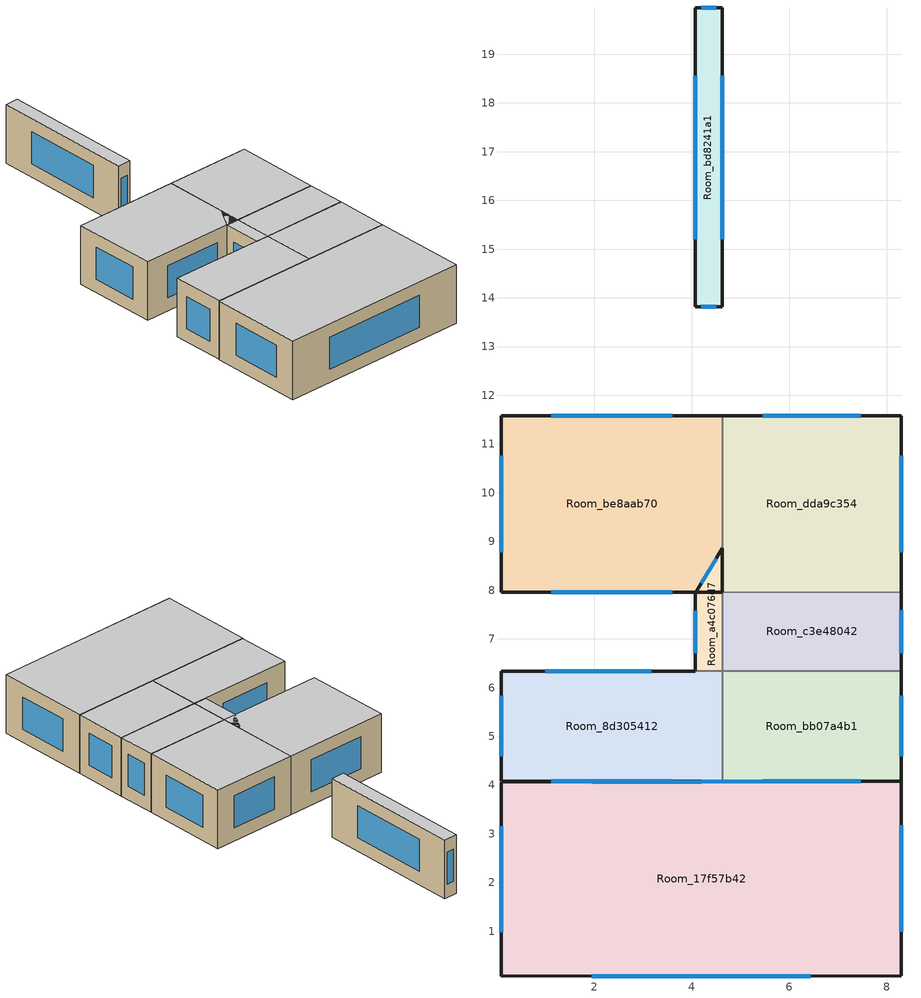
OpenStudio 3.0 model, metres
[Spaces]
Room_bd8241a1
 floor adiabatic (Generic Interior Floor): 4.63,19.95 4.63,13.82 4.07,13.82 4.07,19.95 z0
 wall outside: 4.07,13.82 4.63,13.82 4.63,19.95 4.07,19.95 4.07,13.82 z0:2.5
 window: 4.2,13.82 4.5,13.82 / 4.63,15.21 4.63,18.56 / 4.5,19.95 4.2,19.95 / 4.07,18.56 4.07,15.21 z0.57:1.93
 ceiling adiabatic (Generic Interior Ceiling): 4.63,13.82 4.63,19.95 4.07,19.95 4.07,13.82 z2.5
Room_dda9c354
 floor adiabatic (Generic Interior Floor): 8.3,11.58 8.3,7.96 4.63,7.96 4.63,11.58 z0
 wall outside: 8.3,7.96 8.3,11.58 4.63,11.58 z0:2.5
 wall to Room_c3e48042: 4.63,7.96 8.3,7.96 z0:2.5
 wall to Room_be8aab70: 4.63,11.58 4.63,8.86 z0:2.5
 wall to Room_a4c076d7: 4.63,8.86 4.63,7.96 z0:2.5
 window: 8.3,8.78 8.3,10.76 / 7.47,11.58 5.46,11.58 z0.57:1.93
 ceiling adiabatic (Generic Interior Ceiling): 8.3,7.96 8.3,11.58 4.63,11.58 4.63,7.96 z2.5
Room_be8aab70
 floor adiabatic (Generic Interior Floor): 4.63,11.58 4.63,7.96 0.09,7.96 0.09,11.58 z0
 wall outside: 4.63,11.58 0.09,11.58 0.09,7.96 4.63,7.96 4.63,8.86 z0:2.5
 window: 0.09,10.76 0.09,8.78 / 1.12,7.96 3.6,7.96 / 3.6,11.58 1.12,11.58 z0.57:1.93
 ceiling adiabatic (Generic Interior Ceiling): 4.63,7.96 4.63,11.58 0.09,11.58 0.09,7.96 z2.5
Room_c3e48042
 floor adiabatic (Generic Interior Floor): 8.3,7.96 8.3,6.34 4.63,6.34 4.63,7.96 z0
 wall outside: 8.3,6.34 8.3,7.96 z0:2.5
 wall to Room_bb07a4b1: 4.63,6.34 8.3,6.34 z0:2.5
 wall to Room_a4c076d7: 4.63,7.96 4.63,6.34 z0:2.5
 window: 8.3,6.71 8.3,7.59 z0.57:1.93
 ceiling adiabatic (Generic Interior Ceiling): 8.3,6.34 8.3,7.96 4.63,7.96 4.63,6.34 z2.5
Room_a4c076d7
 floor adiabatic (Generic Interior Floor): 4.63,8.86 4.63,6.34 4.07,6.34 4.07,7.94 z0
 wall outside: 4.63,8.86 4.07,7.94 4.07,6.34 z0:2.5
 wall to Room_8d305412: 4.07,6.34 4.63,6.34 z0:2.5
 window: 4.07,7.57 4.07,6.7 / 4.5,8.65 4.2,8.14 z0.57:1.93
 ceiling adiabatic (Generic Interior Ceiling): 4.63,6.34 4.63,8.86 4.07,7.94 4.07,6.34 z2.5
Room_bb07a4b1
 floor adiabatic (Generic Interior Floor): 8.3,6.34 8.3,4.08 4.63,4.08 4.63,6.34 z0
 wall outside: 4.63,4.08 8.3,4.08 8.3,6.34 z0:2.5
 wall to Room_8d305412: 4.63,6.34 4.63,4.08 z0:2.5
 window: 5.46,4.08 7.47,4.08 / 8.3,4.59 8.3,5.83 z0.57:1.93
 ceiling adiabatic (Generic Interior Ceiling): 8.3,4.08 8.3,6.34 4.63,6.34 4.63,4.08 z2.5
Room_8d305412
 floor adiabatic (Generic Interior Floor): 4.63,6.34 4.63,4.08 0.09,4.08 0.09,6.34 z0
 wall outside: 4.07,6.34 0.09,6.34 0.09,4.08 4.63,4.08 z0:2.5
 window: 1.12,4.08 3.6,4.08 / 3.17,6.34 0.99,6.34 / 0.09,5.83 0.09,4.59 z0.57:1.93
 ceiling adiabatic (Generic Interior Ceiling): 4.63,4.08 4.63,6.34 0.09,6.34 0.09,4.08 z2.5
Room_17f57b42
 floor adiabatic (Generic Interior Floor): 8.3,4.08 8.3,0.08 0.09,0.08 0.09,4.06 z0
 wall outside: 0.09,4.06 0.09,0.08 8.3,0.08 8.3,4.08 0.09,4.06 z0:2.5
 window: 0.09,3.16 0.09,0.98 / 1.95,0.08 6.44,0.08 / 8.3,0.99 8.3,3.17 / 6.44,4.07 1.95,4.06 z0.57:1.93
 ceiling adiabatic (Generic Interior Ceiling): 8.3,0.08 8.3,4.08 0.09,4.06 0.09,0.08 z2.5
[Building]
Building 1: North Axis {deg}=-0; Default Construction Set=Default Generic Construction Set; Standards Building Type=MediumOffice
[Site]
Site 1: Terrain=City
[SizingPeriod:DesignDay] Barometric Pressure {Pa}=101253; Sky Clearness=0; Snow Indicator=0; Day of Month=21; Daylight Saving Time Indicator=0; Dry-Bulb Temperature Range Modifier Type=DefaultMultipliers
Name | Maximum Dry-Bulb Temperature {C} | Daily Dry-Bulb Temperature Range {deltaC} | Humidity Indicating Conditions at Maximum Dry-Bulb | Wind Speed {m/s} | Wind Direction {deg} | Month | Day Type | Humidity Indicating Type | Solar Model Indicator | ASHRAE Taub | ASHRAE Taud
Boston Logan IntL Arpt Ann Htg 99.6% Condns DB | -13.6 | 0 | -13.6 | 7.2 | 320 | 1 | WinterDesignDay | Wetbulb | ASHRAEClearSky
Boston Logan IntL Arpt Ann Hum_n 99.6% Condns DP=>MCDB | -12 | 0 | -24.4 | 7.2 | 320 | 1 | WinterDesignDay | Dewpoint | ASHRAEClearSky
Boston Logan IntL Arpt Ann Htg Wind 99.6% Condns WS=>MCDB | 2.1 | 0 | 2.1 | 14.1 | 320 | 1 | WinterDesignDay | Wetbulb | ASHRAEClearSky
Boston Logan IntL Arpt Ann Clg .4% Condns DB=>MWB | 32.7 | 8.4 | 22.9 | 6.3 | 270 | 7 | SummerDesignDay | Wetbulb | ASHRAETau | 0.488 | 1.95
Boston Logan IntL Arpt Ann Clg .4% Condns WB=>MDB | 30.2 | 8.4 | 24.6 | 6.3 | 270 | 7 | SummerDesignDay | Wetbulb | ASHRAETau | 0.488 | 1.95
Boston Logan IntL Arpt Ann Clg .4% Condns DP=>MDB | 27.3 | 8.4 | 22.8 | 6.3 | 270 | 7 | SummerDesignDay | Dewpoint | ASHRAETau | 0.488 | 1.95
Boston Logan IntL Arpt Ann Clg .4% Condns Enth=>MDB | 30.6 | 8.4 | 74100 | 6.3 | 270 | 7 | SummerDesignDay | Enthalpy | ASHRAETau | 0.488 | 1.95
[Material]
Name | Roughness | Thickness {m} | Conductivity {W/m-K} | Density {kg/m3} | Specific Heat {J/kg-K} | Thermal Absorptance | Solar Absorptance | Visible Absorptance
Generic Roof Membrane | MediumRough | 0.01 | 0.16 | 1120 | 1460 | 0.9 | 0.65 | 0.65
Generic Acoustic Tile | MediumSmooth | 0.02 | 0.06 | 368 | 590 | 0.9 | 0.2 | 0.2
Generic 25mm Wood | MediumSmooth | 0.0254 | 0.15 | 608 | 1630 | 0.9 | 0.5 | 0.5
Generic HW Concrete | MediumRough | 0.2 | 1.95 | 2240 | 900 | 0.9 | 0.8 | 0.8
Generic Gypsum Board | MediumSmooth | 0.0127 | 0.16 | 800 | 1090 | 0.9 | 0.5 | 0.5
Generic Wall Air Gap | Smooth | 0.1 | 0.667 | 1.28 | 1000 | 0.9 | 0.7 | 0.7
Generic Ceiling Air Gap | Smooth | 0.1 | 0.556 | 1.28 | 1000 | 0.9 | 0.7 | 0.7
Generic Brick | MediumRough | 0.1 | 0.9 | 1920 | 790 | 0.9 | 0.65 | 0.65
Generic 50mm Insulation; Generic 25mm Insulation | MediumRough | 0.05 | 0.03 | 43 | 1210 | 0.9 | 0.7 | 0.7
Generic Painted Metal | Smooth | 0.0015 | 45 | 7690 | 410 | 0.9 | 0.5 | 0.5
Generic LW Concrete | MediumRough | 0.1 | 0.53 | 1280 | 840 | 0.9 | 0.8 | 0.8
Material 1 | Smooth | 0.1 | 0.1 | 0.1 | 100 |  | 0.65 | 0.65
[WindowMaterial:Gas]
Generic Window Air Gap: Gas Type=Air; Thickness {m}=0.0127
[WindowMaterial:Glazing] Optical Data Type=SpectralAverage; Thickness {m}=0.006; Infrared Transmittance at Normal Incidence=0; Front Side Infrared Hemispherical Emissivity=0.84; Conductivity {W/m-K}=1; Dirt Correction Factor for Solar and Visible Transmittance=1; Solar Diffusing=No
Name | Solar Transmittance at Normal Incidence | Front Side Solar Reflectance at Normal Incidence | Back Side Solar Reflectance at Normal Incidence | Visible Transmittance at Normal Incidence | Front Side Visible Reflectance at Normal Incidence | Back Side Visible Reflectance at Normal Incidence | Back Side Infrared Hemispherical Emissivity
Generic Low-e Glass | 0.45 | 0.36 | 0.36 | 0.71 | 0.21 | 0.21 | 0.047
Generic Clear Glass | 0.77 | 0.07 | 0.07 | 0.88 | 0.08 | 0.08 | 0.84
[Construction]
Generic Interior Door: Generic 25mm Wood
Generic Single Pane: Generic Clear Glass
Generic Shade: Material 1
Generic Interior Ceiling: Generic LW Concrete, Generic Ceiling Air Gap, Generic Acoustic Tile
Generic Interior Wall: Generic Gypsum Board, Generic Wall Air Gap, Generic Gypsum Board
Generic Exposed Floor: Generic Painted Metal, Generic Ceiling Air Gap, Generic 50mm Insulation, Generic LW Concrete
Generic Interior Floor: Generic Acoustic Tile, Generic Ceiling Air Gap, Generic LW Concrete
Generic Ground Slab: Generic 50mm Insulation, Generic HW Concrete
Generic Roof: Generic Roof Membrane, Generic 50mm Insulation, Generic LW Concrete, Generic Ceiling Air Gap, Generic Acoustic Tile
Generic Exterior Wall: Generic Brick, Generic LW Concrete, Generic 50mm Insulation, Generic Wall Air Gap, Generic Gypsum Board
Generic Underground Wall: Generic 50mm Insulation, Generic HW Concrete, Generic Wall Air Gap, Generic Gypsum Board
Generic Underground Roof: Generic 50mm Insulation, Generic HW Concrete, Generic Ceiling Air Gap, Generic Acoustic Tile
Generic Double Pane: Generic Low-e Glass, Generic Window Air Gap, Generic Clear Glass
Generic Exterior Door: Generic Painted Metal, Generic 25mm Insulation, Generic Painted Metal
[Construction:AirBoundary]
Generic Air Boundary: GroupedZones, GroupedZones, None, 0
[DefaultConstructionSet]
Default Generic Construction Set: Default Exterior Surface Constructions=Default Surface Constructions 2; Default Interior Surface Constructions=Default Surface Constructions 1; Default Ground Contact Surface Constructions=Default Surface Constructions 3; Default Exterior SubSurface Constructions=Default Sub Surface Constructions 2; Default Interior SubSurface Constructions=Default Sub Surface Constructions 1; Interior Partition Construction=Generic Air Boundary; Space Shading Construction=Generic Shade; Adiabatic Surface Construction=Generic Interior Wall
[DefaultSurfaceConstructions]
Name | Floor Construction | Wall Construction | Roof Ceiling Construction
Default Surface Constructions 1 | Generic Interior Floor | Generic Interior Wall | Generic Interior Ceiling
Default Surface Constructions 2 | Generic Exposed Floor | Generic Exterior Wall | Generic Roof
Default Surface Constructions 3 | Generic Ground Slab | Generic Underground Wall | Generic Underground Roof
[DefaultSubSurfaceConstructions]
Name | Fixed Window Construction | Operable Window Construction | Door Construction | Glass Door Construction | Overhead Door Construction | Skylight Construction
Default Sub Surface Constructions 1 | Generic Single Pane | Generic Single Pane | Generic Interior Door | Generic Single Pane
Default Sub Surface Constructions 2 | Generic Double Pane | Generic Double Pane | Generic Exterior Door | Generic Double Pane | Generic Exterior Door | Generic Double Pane
[SpaceType]
Generic Office Program: Design Specification Outdoor Air Object=Generic Office Ventilation
[People:Definition]
Generic Office People: Number of People Calculation Method=People/Area; People per Space Floor Area {person/m2}=0.0565; Fraction Radiant=0.3; Sensible Heat Fraction=Autocalculate
[People]
Generic Office People: People Definition=Generic Office People; Space or SpaceType=Generic Office Program; Number of People Schedule=Generic Office Occupancy; Activity Level Schedule=Seated Adult Activity; Multiplier=1
[Lights:Definition]
Generic Office Lighting: Design Level Calculation Method=Watts/Area; Watts per Space Floor Area {W/m2}=10.55; Fraction Radiant=0.7; Fraction Visible=0.2; Return Air Fraction=0
[Lights]
Generic Office Lighting: Lights Definition=Generic Office Lighting; Space or SpaceType=Generic Office Program; Schedule=Generic Office Lighting; Fraction Replaceable=1
[ElectricEquipment:Definition]
Generic Office Equipment: Design Level Calculation Method=Watts/Area; Watts per Space Floor Area {W/m2}=10.33; Fraction Latent=0; Fraction Radiant=0.5; Fraction Lost=0
[ElectricEquipment]
Generic Office Equipment: Electric Equipment Definition=Generic Office Equipment; Space or SpaceType=Generic Office Program; Schedule=Generic Office Equipment
[SpaceInfiltration:DesignFlowRate]
Generic Office Infiltration: Space or SpaceType=Generic Office Program; Schedule=Generic Office Infiltration; Design Flow Rate Calculation Method=Flow/ExteriorArea; Flow per Exterior Surface Area {m3/s-m2}=0.0002266; Constant Term Coefficient=1; Temperature Term Coefficient=0; Velocity Term Coefficient=0
[DesignSpecification:OutdoorAir]
Generic Office Ventilation: Outdoor Air Flow per Person {m3/s-person}=0.00236; Outdoor Air Flow per Floor Area {m3/s-m2}=0.000305; Outdoor Air Flow Rate {m3/s}=0; Outdoor Air Flow Air Changes per Hour {1/hr}=0
[Space] Space Type=Generic Office Program; Building Story=Story_13f0b082
Name | Thermal Zone
Room_bd8241a1 | Room_bd8241a1
Room_dda9c354 | Room_dda9c354
Room_be8aab70 | Room_be8aab70
Room_c3e48042 | Room_c3e48042
Room_a4c076d7 | Room_a4c076d7
Room_bb07a4b1 | Room_bb07a4b1
Room_8d305412 | Room_8d305412
Room_17f57b42 | Room_17f57b42
[ThermalZone] Use Ideal Air Loads=No
Name | Thermostat
Room_bd8241a1 | Thermostat Setpoint Dual Setpoint 1
Room_dda9c354 | Thermostat Setpoint Dual Setpoint 2
Room_be8aab70 | Thermostat Setpoint Dual Setpoint 3
Room_c3e48042 | Thermostat Setpoint Dual Setpoint 4
Room_a4c076d7 | Thermostat Setpoint Dual Setpoint 5
Room_bb07a4b1 | Thermostat Setpoint Dual Setpoint 6
Room_8d305412 | Thermostat Setpoint Dual Setpoint 7
Room_17f57b42 | Thermostat Setpoint Dual Setpoint 8
[Sizing:Zone] Zone Cooling Design Supply Air Temperature Input Method=SupplyAirTemperature; Zone Cooling Design Supply Air Temperature {C}=14; Zone Cooling Design Supply Air Temperature Difference {deltaC}=11.11; Zone Heating Design Supply Air Temperature Input Method=SupplyAirTemperature; Zone Heating Design Supply Air Temperature {C}=40; Zone Heating Design Supply Air Temperature Difference {deltaC}=11.11; Zone Cooling Design Supply Air Humidity Ratio {kg-H2O/kg-air}=0.0085; Zone Heating Design Supply Air Humidity Ratio {kg-H2O/kg-air}=0.008; Cooling Design Air Flow Method=DesignDay; Heating Design Air Flow Method=DesignDay; Account for Dedicated Outdoor Air System=No; Dedicated Outdoor Air System Control Strategy=NeutralSupplyAir; Dedicated Outdoor Air Low Setpoint Temperature for Design {C}=autosize; Dedicated Outdoor Air High Setpoint Temperature for Design {C}=autosize
Room_bd8241a1; Room_dda9c354; Room_be8aab70; Room_c3e48042; Room_a4c076d7; Room_bb07a4b1; Room_8d305412; Room_17f57b42
[Zone equipment]
Room_bd8241a1: Room_bd8241a1 Ideal Loads Air System
Room_dda9c354: Room_dda9c354 Ideal Loads Air System
Room_be8aab70: Room_be8aab70 Ideal Loads Air System
Room_c3e48042: Room_c3e48042 Ideal Loads Air System
Room_a4c076d7: Room_a4c076d7 Ideal Loads Air System
Room_bb07a4b1: Room_bb07a4b1 Ideal Loads Air System
Room_8d305412: Room_8d305412 Ideal Loads Air System
Room_17f57b42: Room_17f57b42 Ideal Loads Air System
[BuildingStory]
Story_13f0b082
[ThermostatSetpoint:DualSetpoint] Heating Setpoint Temperature Schedule=Generic Office Heating; Cooling Setpoint Temperature Schedule=Generic Office Cooling
Thermostat Setpoint Dual Setpoint 1; Thermostat Setpoint Dual Setpoint 2; Thermostat Setpoint Dual Setpoint 3; Thermostat Setpoint Dual Setpoint 4; Thermostat Setpoint Dual Setpoint 5; Thermostat Setpoint Dual Setpoint 6; Thermostat Setpoint Dual Setpoint 7; Thermostat Setpoint Dual Setpoint 8
[ZoneHVAC:IdealLoadsAirSystem] Maximum Heating Supply Air Temperature {C}=50; Minimum Cooling Supply Air Temperature {C}=13; Heating Limit=LimitCapacity; Maximum Sensible Heating Capacity {W}=autosize; Cooling Limit=LimitFlowRateAndCapacity; Maximum Cooling Air Flow Rate {m3/s}=autosize; Maximum Total Cooling Capacity {W}=autosize; Demand Controlled Ventilation Type=None; Outdoor Air Economizer Type=DifferentialDryBulb; Sensible Heat Recovery Effectiveness=0; Latent Heat Recovery Effectiveness=0
Room_bd8241a1 Ideal Loads Air System; Room_dda9c354 Ideal Loads Air System; Room_be8aab70 Ideal Loads Air System; Room_c3e48042 Ideal Loads Air System; Room_a4c076d7 Ideal Loads Air System; Room_bb07a4b1 Ideal Loads Air System; Room_8d305412 Ideal Loads Air System; Room_17f57b42 Ideal Loads Air System
[Schedule:Ruleset]
Name | Default Day Schedule | Summer Design Day Schedule | Winter Design Day Schedule | Holiday Schedule
Generic Office Infiltration | Schedule Day 1 | OfficeMedium INFIL_SCH_PNNL_Wkdy_SmrDsn 1 | OfficeMedium INFIL_SCH_PNNL_Sat_WntrDsn 1 | OfficeMedium INFIL_SCH_PNNL_Default 1
Generic Office Heating | Schedule Day 4 | OfficeMedium HTGSETP_SCH_YES_OPTIMUM_Default_SmrDsn 1 | OfficeMedium HTGSETP_SCH_YES_OPTIMUM_WntrDsn 1 | OfficeMedium HTGSETP_SCH_YES_OPTIMUM_Default 1
Generic Office Equipment | Schedule Day 7 | OfficeMedium BLDG_EQUIP_SCH_2013_SmrDsn 1 | OfficeMedium BLDG_EQUIP_SCH_2013_WntrDsn 1 | OfficeMedium BLDG_EQUIP_SCH_2013_Sat 1
Generic Office Cooling | Schedule Day 10 | OfficeMedium CLGSETP_SCH_YES_OPTIMUM_SmrDsn 1 | OfficeMedium CLGSETP_SCH_YES_OPTIMUM_Default_WntrDsn 1 | OfficeMedium CLGSETP_SCH_YES_OPTIMUM_Default 1
Seated Adult Activity | Schedule Day 13
Generic Office Lighting | Schedule Day 14 | OfficeMedium BLDG_LIGHT_SCH_2013_SmrDsn 1 | OfficeMedium BLDG_LIGHT_SCH_2013_WntrDsn 1 | OfficeMedium BLDG_LIGHT_SCH_2013_Sat 1
Generic Office Occupancy | Schedule Day 17 | OfficeMedium BLDG_OCC_SCH_SmrDsn 1 | OfficeMedium BLDG_OCC_SCH_WntrDsn 1 | OfficeMedium BLDG_OCC_SCH_Default 1
[Schedule:Day]
Schedule Day 1; OfficeMedium INFIL_SCH_PNNL_Default 1; OfficeMedium BLDG_EQUIP_SCH_2013_SmrDsn 1; OfficeMedium BLDG_LIGHT_SCH_2013_SmrDsn 1: 24, 0, 1
OfficeMedium INFIL_SCH_PNNL_Wkdy_SmrDsn 1; Schedule Day 2: 6, 0, 1, 22, 0, 0.25, 24, 0, 1
OfficeMedium INFIL_SCH_PNNL_Sat_WntrDsn 1; Schedule Day 3: 6, 0, 1, 18, 0, 0.25, 24, 0, 1
Schedule Day 4; OfficeMedium HTGSETP_SCH_YES_OPTIMUM_Default 1; OfficeMedium HTGSETP_SCH_YES_OPTIMUM_Default_SmrDsn 1: 24, 0, 15.6
OfficeMedium HTGSETP_SCH_YES_OPTIMUM_WntrDsn 1: 5, 0, 15.6, 6, 0, 17.6, 7, 0, 19.6, 22, 0, 21, 24, 0, 15.6
Schedule Day 5: 5, 0, 15.6, 6, 0, 17.8, 7, 0, 20, 22, 0, 21, 24, 0, 15.6
Schedule Day 6: 5, 0, 15.6, 6, 0, 17.8, 7, 0, 20, 17, 0, 21, 24, 0, 15.6
Schedule Day 7: 6, 0, 0.230755, 18, 0, 0.288107, 24, 0, 0.230755
OfficeMedium BLDG_EQUIP_SCH_2013_Sat 1; Schedule Day 9: 6, 0, 0.230755, 8, 0, 0.381235, 12, 0, 0.476543, 17, 0, 0.33358, 19, 0, 0.285926, 24, 0, 0.230755
OfficeMedium BLDG_EQUIP_SCH_2013_WntrDsn 1; OfficeMedium BLDG_LIGHT_SCH_2013_WntrDsn 1; OfficeMedium BLDG_OCC_SCH_WntrDsn 1: 24, 0, 0
Schedule Day 8: 6, 0, 0.307674, 8, 0, 0.381235, 12, 0, 0.857778, 13, 0, 0.76247, 17, 0, 0.857778, 18, 0, 0.476543, 24, 0, 0.381235
Schedule Day 10; OfficeMedium CLGSETP_SCH_YES_OPTIMUM_Default 1; OfficeMedium CLGSETP_SCH_YES_OPTIMUM_Default_WntrDsn 1: 24, 0, 26.7
OfficeMedium CLGSETP_SCH_YES_OPTIMUM_SmrDsn 1: 5, 0, 26.7, 6, 0, 25.7, 7, 0, 25, 22, 0, 24, 24, 0, 26.7
Schedule Day 11: 5, 0, 26.7, 6, 0, 25.6, 7, 0, 25, 22, 0, 24, 24, 0, 26.7
Schedule Day 12: 5, 0, 26.7, 6, 0, 25.7, 7, 0, 25, 17, 0, 24, 24, 0, 26.7
Schedule Day 13: 24, 0, 120
Schedule Day 14: 6, 0, 0.05, 18, 0, 0.0431163, 24, 0, 0.05
OfficeMedium BLDG_LIGHT_SCH_2013_Sat 1; Schedule Day 16: 6, 0, 0.05, 8, 0, 0.0862326, 12, 0, 0.258698, 17, 0, 0.129349, 19, 0, 0.0431163, 24, 0, 0.05
Schedule Day 15: 5, 0, 0.05, 6, 0, 0.1, 7, 0, 0.0862326, 8, 0, 0.258698, 17, 0, 0.776093, 18, 0, 0.431163, 20, 0, 0.258698, 22, 0, 0.172465, 23, 0, 0.0862326, 24, 0, 0.0431163
Schedule Day 17; OfficeMedium BLDG_OCC_SCH_Default 1: 6, 0, 0, 18, 0, 0.05, 24, 0, 0
OfficeMedium BLDG_OCC_SCH_SmrDsn 1: 6, 0, 0, 22, 0, 1, 24, 0, 0.05
Schedule Day 18: 6, 0, 0, 7, 0, 0.1, 8, 0, 0.2, 12, 0, 0.95, 13, 0, 0.5, 17, 0, 0.95, 18, 0, 0.3, 22, 0, 0.1, 24, 0, 0.05
Schedule Day 19: 6, 0, 0, 8, 0, 0.1, 12, 0, 0.3, 17, 0, 0.1, 19, 0, 0.05, 24, 0, 0
[Schedule:Rule] Apply Sunday=No; Date Specification Type=DateRange; Start Month=1; Start Day=1; End Month=12; End Day=31
Name | Schedule Ruleset | Rule Order | Day Schedule | Apply Monday | Apply Tuesday | Apply Wednesday | Apply Thursday | Apply Friday | Apply Saturday
Schedule Rule 1 | Generic Office Infiltration | 0 | Schedule Day 2 | Yes | Yes | Yes | Yes | Yes | No
Schedule Rule 2 | Generic Office Infiltration | 1 | Schedule Day 3 | No | No | No | No | No | Yes
Schedule Rule 3 | Generic Office Heating | 0 | Schedule Day 5 | Yes | Yes | Yes | Yes | Yes | No
Schedule Rule 4 | Generic Office Heating | 1 | Schedule Day 6 | No | No | No | No | No | Yes
Schedule Rule 5 | Generic Office Equipment | 0 | Schedule Day 8 | Yes | Yes | Yes | Yes | Yes | No
Schedule Rule 6 | Generic Office Equipment | 1 | Schedule Day 9 | No | No | No | No | No | Yes
Schedule Rule 7 | Generic Office Cooling | 0 | Schedule Day 11 | Yes | Yes | Yes | Yes | Yes | No
Schedule Rule 8 | Generic Office Cooling | 1 | Schedule Day 12 | No | No | No | No | No | Yes
Schedule Rule 9 | Generic Office Lighting | 0 | Schedule Day 15 | Yes | Yes | Yes | Yes | Yes | No
Schedule Rule 10 | Generic Office Lighting | 1 | Schedule Day 16 | No | No | No | No | No | Yes
Schedule Rule 11 | Generic Office Occupancy | 0 | Schedule Day 18 | Yes | Yes | Yes | Yes | Yes | No
Schedule Rule 12 | Generic Office Occupancy | 1 | Schedule Day 19 | No | No | No | No | No | Yes
